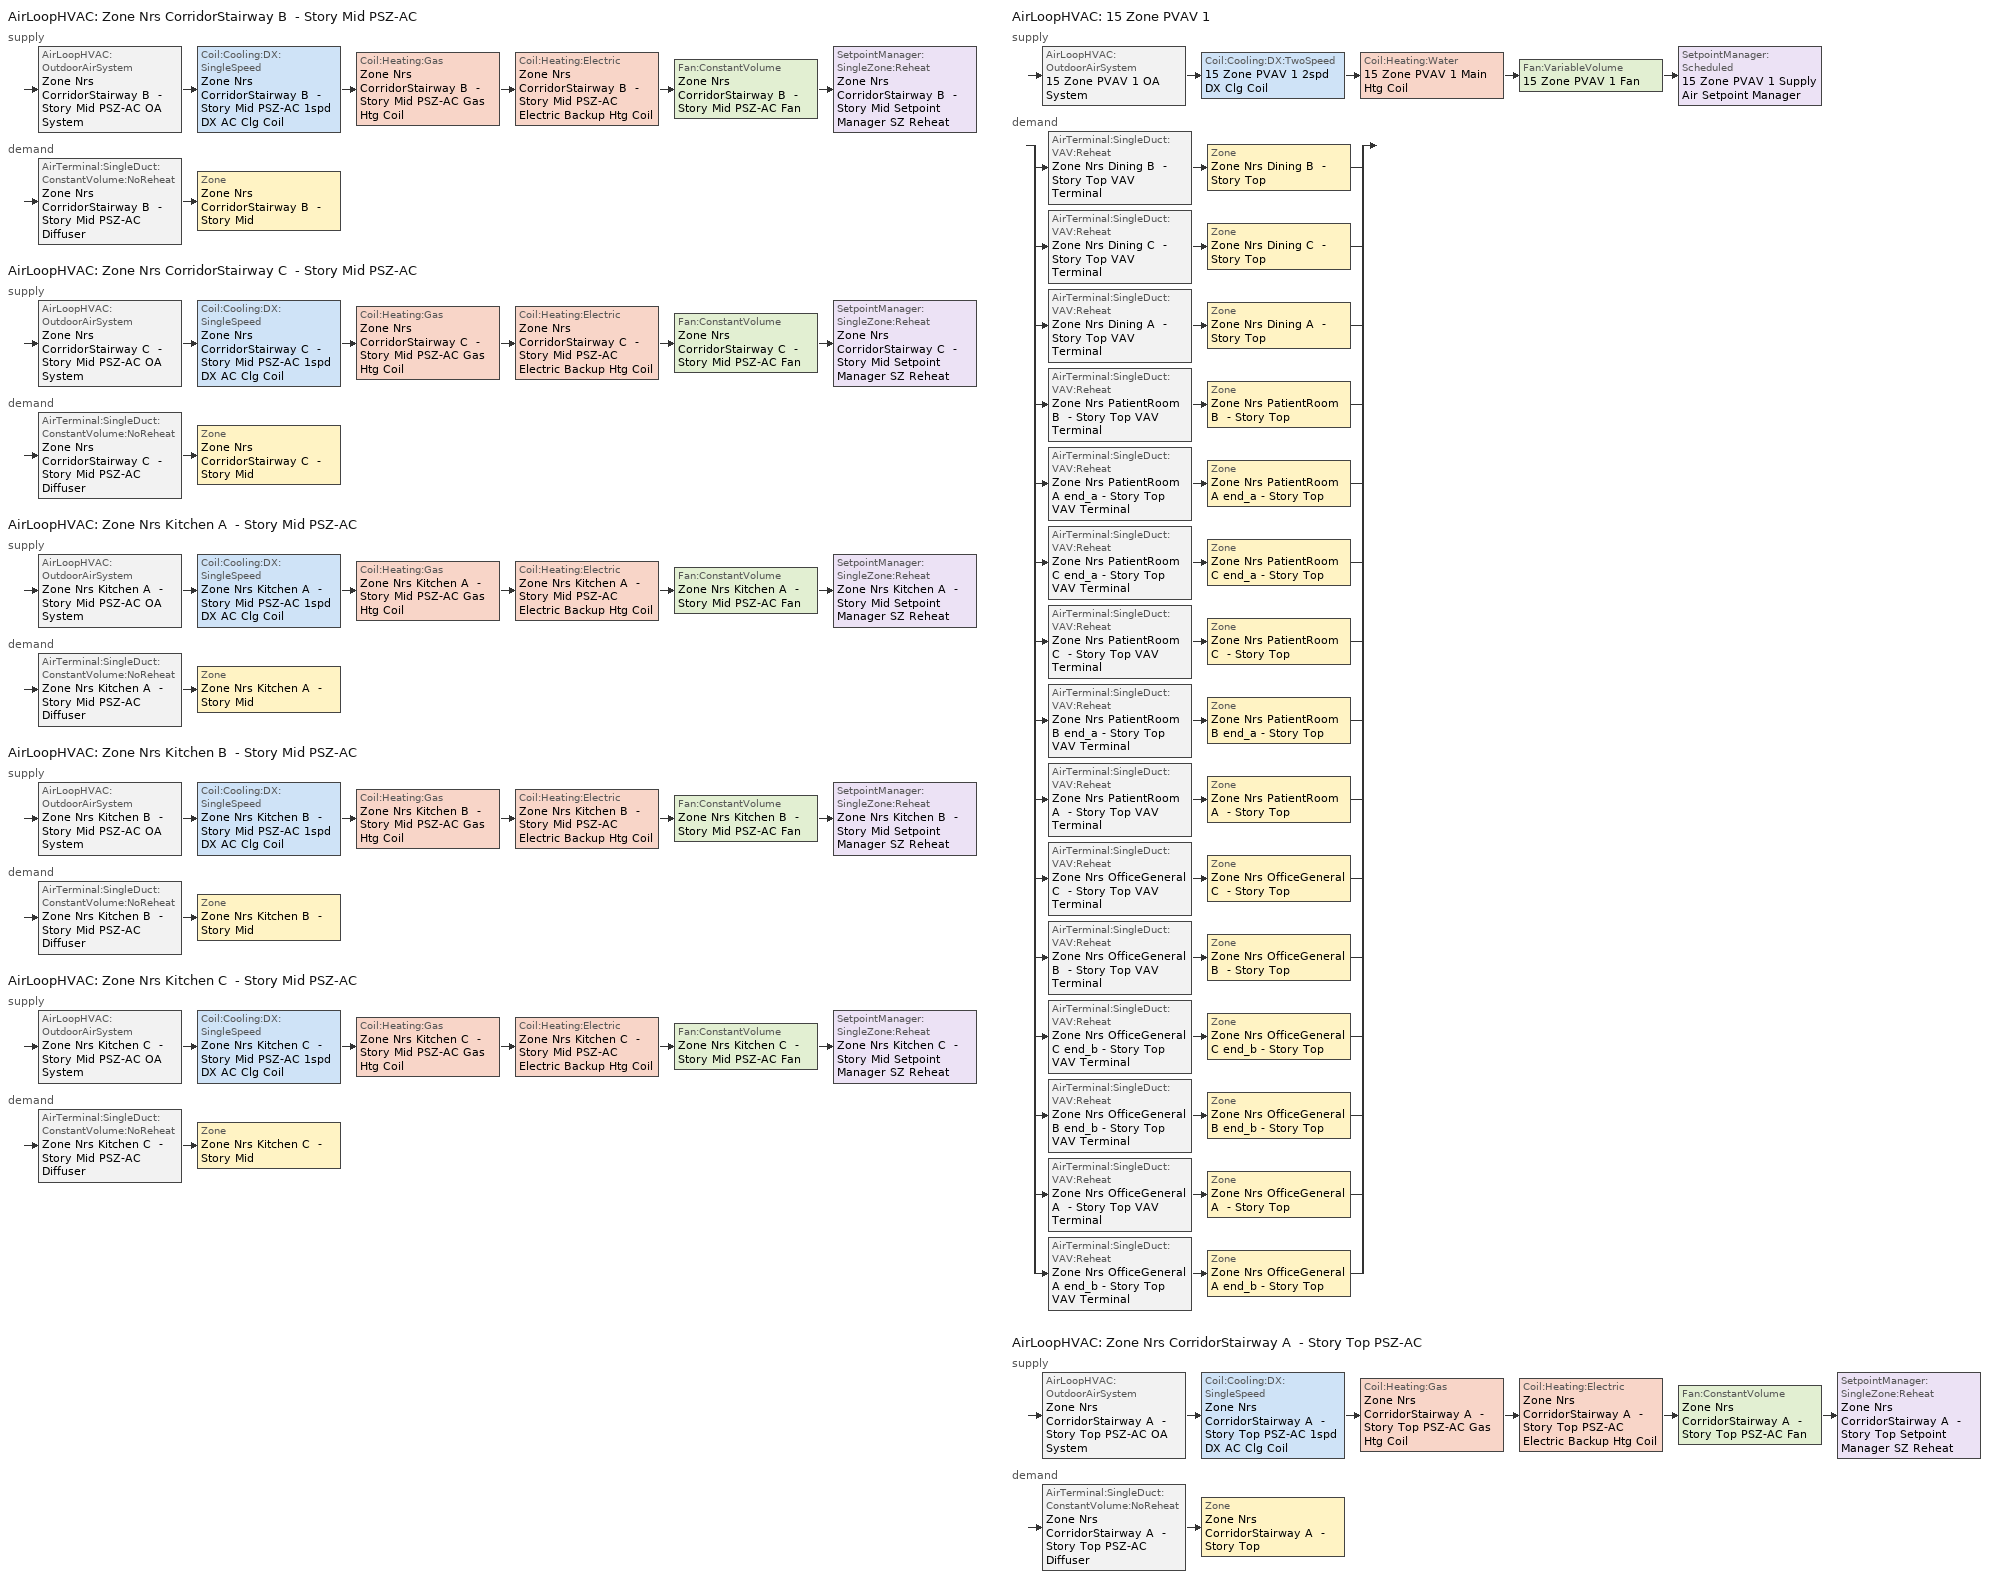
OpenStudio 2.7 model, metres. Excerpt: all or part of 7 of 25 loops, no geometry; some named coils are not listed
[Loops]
AirLoopHVAC 'Zone Nrs CorridorStairway B  - Story Mid PSZ-AC'
 supply: AirLoopHVAC:OutdoorAirSystem 'Zone Nrs CorridorStairway B  - Story Mid PSZ-AC OA System' > Coil:Cooling:DX:SingleSpeed 'Zone Nrs CorridorStairway B  - Story Mid PSZ-AC 1spd DX AC Clg Coil' > Coil:Heating:Gas 'Zone Nrs CorridorStairway B  - Story Mid PSZ-AC Gas Htg Coil' > Coil:Heating:Electric 'Zone Nrs CorridorStairway B  - Story Mid PSZ-AC Electric Backup Htg Coil' > Fan:ConstantVolume 'Zone Nrs CorridorStairway B  - Story Mid PSZ-AC Fan' > SetpointManager:SingleZone:Reheat 'Zone Nrs CorridorStairway B  - Story Mid Setpoint Manager SZ Reheat'
 demand: AirTerminal:SingleDuct:ConstantVolume:NoReheat 'Zone Nrs CorridorStairway B  - Story Mid PSZ-AC Diffuser' > Zone 'Zone Nrs CorridorStairway B  - Story Mid'
AirLoopHVAC 'Zone Nrs CorridorStairway C  - Story Mid PSZ-AC'
 supply: AirLoopHVAC:OutdoorAirSystem 'Zone Nrs CorridorStairway C  - Story Mid PSZ-AC OA System' > Coil:Cooling:DX:SingleSpeed 'Zone Nrs CorridorStairway C  - Story Mid PSZ-AC 1spd DX AC Clg Coil' > Coil:Heating:Gas 'Zone Nrs CorridorStairway C  - Story Mid PSZ-AC Gas Htg Coil' > Coil:Heating:Electric 'Zone Nrs CorridorStairway C  - Story Mid PSZ-AC Electric Backup Htg Coil' > Fan:ConstantVolume 'Zone Nrs CorridorStairway C  - Story Mid PSZ-AC Fan' > SetpointManager:SingleZone:Reheat 'Zone Nrs CorridorStairway C  - Story Mid Setpoint Manager SZ Reheat'
 demand: AirTerminal:SingleDuct:ConstantVolume:NoReheat 'Zone Nrs CorridorStairway C  - Story Mid PSZ-AC Diffuser' > Zone 'Zone Nrs CorridorStairway C  - Story Mid'
AirLoopHVAC 'Zone Nrs Kitchen A  - Story Mid PSZ-AC'
 supply: AirLoopHVAC:OutdoorAirSystem 'Zone Nrs Kitchen A  - Story Mid PSZ-AC OA System' > Coil:Cooling:DX:SingleSpeed 'Zone Nrs Kitchen A  - Story Mid PSZ-AC 1spd DX AC Clg Coil' > Coil:Heating:Gas 'Zone Nrs Kitchen A  - Story Mid PSZ-AC Gas Htg Coil' > Coil:Heating:Electric 'Zone Nrs Kitchen A  - Story Mid PSZ-AC Electric Backup Htg Coil' > Fan:ConstantVolume 'Zone Nrs Kitchen A  - Story Mid PSZ-AC Fan' > SetpointManager:SingleZone:Reheat 'Zone Nrs Kitchen A  - Story Mid Setpoint Manager SZ Reheat'
 demand: AirTerminal:SingleDuct:ConstantVolume:NoReheat 'Zone Nrs Kitchen A  - Story Mid PSZ-AC Diffuser' > Zone 'Zone Nrs Kitchen A  - Story Mid'
AirLoopHVAC 'Zone Nrs Kitchen B  - Story Mid PSZ-AC'
 supply: AirLoopHVAC:OutdoorAirSystem 'Zone Nrs Kitchen B  - Story Mid PSZ-AC OA System' > Coil:Cooling:DX:SingleSpeed 'Zone Nrs Kitchen B  - Story Mid PSZ-AC 1spd DX AC Clg Coil' > Coil:Heating:Gas 'Zone Nrs Kitchen B  - Story Mid PSZ-AC Gas Htg Coil' > Coil:Heating:Electric 'Zone Nrs Kitchen B  - Story Mid PSZ-AC Electric Backup Htg Coil' > Fan:ConstantVolume 'Zone Nrs Kitchen B  - Story Mid PSZ-AC Fan' > SetpointManager:SingleZone:Reheat 'Zone Nrs Kitchen B  - Story Mid Setpoint Manager SZ Reheat'
 demand: AirTerminal:SingleDuct:ConstantVolume:NoReheat 'Zone Nrs Kitchen B  - Story Mid PSZ-AC Diffuser' > Zone 'Zone Nrs Kitchen B  - Story Mid'
AirLoopHVAC 'Zone Nrs Kitchen C  - Story Mid PSZ-AC'
 supply: AirLoopHVAC:OutdoorAirSystem 'Zone Nrs Kitchen C  - Story Mid PSZ-AC OA System' > Coil:Cooling:DX:SingleSpeed 'Zone Nrs Kitchen C  - Story Mid PSZ-AC 1spd DX AC Clg Coil' > Coil:Heating:Gas 'Zone Nrs Kitchen C  - Story Mid PSZ-AC Gas Htg Coil' > Coil:Heating:Electric 'Zone Nrs Kitchen C  - Story Mid PSZ-AC Electric Backup Htg Coil' > Fan:ConstantVolume 'Zone Nrs Kitchen C  - Story Mid PSZ-AC Fan' > SetpointManager:SingleZone:Reheat 'Zone Nrs Kitchen C  - Story Mid Setpoint Manager SZ Reheat'
 demand: AirTerminal:SingleDuct:ConstantVolume:NoReheat 'Zone Nrs Kitchen C  - Story Mid PSZ-AC Diffuser' > Zone 'Zone Nrs Kitchen C  - Story Mid'
AirLoopHVAC '15 Zone PVAV 1'
 supply: AirLoopHVAC:OutdoorAirSystem '15 Zone PVAV 1 OA System' > Coil:Cooling:DX:TwoSpeed '15 Zone PVAV 1 2spd DX Clg Coil' > Coil:Heating:Water '15 Zone PVAV 1 Main Htg Coil' > Fan:VariableVolume '15 Zone PVAV 1 Fan' > SetpointManager:Scheduled '15 Zone PVAV 1 Supply Air Setpoint Manager'
 demand: split
  | AirTerminal:SingleDuct:VAV:Reheat 'Zone Nrs Dining B  - Story Top VAV Terminal' > Zone 'Zone Nrs Dining B  - Story Top'
  | AirTerminal:SingleDuct:VAV:Reheat 'Zone Nrs Dining C  - Story Top VAV Terminal' > Zone 'Zone Nrs Dining C  - Story Top'
  | AirTerminal:SingleDuct:VAV:Reheat 'Zone Nrs Dining A  - Story Top VAV Terminal' > Zone 'Zone Nrs Dining A  - Story Top'
  | AirTerminal:SingleDuct:VAV:Reheat 'Zone Nrs PatientRoom B  - Story Top VAV Terminal' > Zone 'Zone Nrs PatientRoom B  - Story Top'
  | AirTerminal:SingleDuct:VAV:Reheat 'Zone Nrs PatientRoom A end_a - Story Top VAV Terminal' > Zone 'Zone Nrs PatientRoom A end_a - Story Top'
  | AirTerminal:SingleDuct:VAV:Reheat 'Zone Nrs PatientRoom C end_a - Story Top VAV Terminal' > Zone 'Zone Nrs PatientRoom C end_a - Story Top'
  | AirTerminal:SingleDuct:VAV:Reheat 'Zone Nrs PatientRoom C  - Story Top VAV Terminal' > Zone 'Zone Nrs PatientRoom C  - Story Top'
  | AirTerminal:SingleDuct:VAV:Reheat 'Zone Nrs PatientRoom B end_a - Story Top VAV Terminal' > Zone 'Zone Nrs PatientRoom B end_a - Story Top'
  | AirTerminal:SingleDuct:VAV:Reheat 'Zone Nrs PatientRoom A  - Story Top VAV Terminal' > Zone 'Zone Nrs PatientRoom A  - Story Top'
  | AirTerminal:SingleDuct:VAV:Reheat 'Zone Nrs OfficeGeneral C  - Story Top VAV Terminal' > Zone 'Zone Nrs OfficeGeneral C  - Story Top'
  | AirTerminal:SingleDuct:VAV:Reheat 'Zone Nrs OfficeGeneral B  - Story Top VAV Terminal' > Zone 'Zone Nrs OfficeGeneral B  - Story Top'
  | AirTerminal:SingleDuct:VAV:Reheat 'Zone Nrs OfficeGeneral C end_b - Story Top VAV Terminal' > Zone 'Zone Nrs OfficeGeneral C end_b - Story Top'
  | AirTerminal:SingleDuct:VAV:Reheat 'Zone Nrs OfficeGeneral B end_b - Story Top VAV Terminal' > Zone 'Zone Nrs OfficeGeneral B end_b - Story Top'
  | AirTerminal:SingleDuct:VAV:Reheat 'Zone Nrs OfficeGeneral A  - Story Top VAV Terminal' > Zone 'Zone Nrs OfficeGeneral A  - Story Top'
  | AirTerminal:SingleDuct:VAV:Reheat 'Zone Nrs OfficeGeneral A end_b - Story Top VAV Terminal' > Zone 'Zone Nrs OfficeGeneral A end_b - Story Top'
AirLoopHVAC 'Zone Nrs CorridorStairway A  - Story Top PSZ-AC'
 supply: AirLoopHVAC:OutdoorAirSystem 'Zone Nrs CorridorStairway A  - Story Top PSZ-AC OA System' > Coil:Cooling:DX:SingleSpeed 'Zone Nrs CorridorStairway A  - Story Top PSZ-AC 1spd DX AC Clg Coil' > Coil:Heating:Gas 'Zone Nrs CorridorStairway A  - Story Top PSZ-AC Gas Htg Coil' > Coil:Heating:Electric 'Zone Nrs CorridorStairway A  - Story Top PSZ-AC Electric Backup Htg Coil' > Fan:ConstantVolume 'Zone Nrs CorridorStairway A  - Story Top PSZ-AC Fan' > SetpointManager:SingleZone:Reheat 'Zone Nrs CorridorStairway A  - Story Top Setpoint Manager SZ Reheat'
 demand: AirTerminal:SingleDuct:ConstantVolume:NoReheat 'Zone Nrs CorridorStairway A  - Story Top PSZ-AC Diffuser' > Zone 'Zone Nrs CorridorStairway A  - Story Top'
[Sizing:Zone] Zone Cooling Design Supply Air Temperature Input Method=SupplyAirTemperature; Zone Cooling Design Supply Air Temperature {C}=12.7778; Zone Cooling Design Supply Air Temperature Difference {deltaC}=11.11; Zone Heating Design Supply Air Temperature Input Method=SupplyAirTemperature; Zone Heating Design Supply Air Temperature {C}=50; Zone Heating Design Supply Air Temperature Difference {deltaC}=11.11; Zone Cooling Design Supply Air Humidity Ratio {kg-H2O/kg-air}=0.0085; Zone Heating Design Supply Air Humidity Ratio {kg-H2O/kg-air}=0.008; Cooling Design Air Flow Method=DesignDay; Heating Design Air Flow Method=DesignDay; Account for Dedicated Outdoor Air System=No; Dedicated Outdoor Air System Control Strategy=NeutralSupplyAir; Dedicated Outdoor Air Low Setpoint Temperature for Design {C}=autosize; Dedicated Outdoor Air High Setpoint Temperature for Design {C}=autosize
Zone Nrs Kitchen A  - Story Mid; Zone Nrs Kitchen B  - Story Mid; Zone Nrs Kitchen C  - Story Mid; Zone Nrs CorridorStairway B  - Story Mid; Zone Nrs CorridorStairway C  - Story Mid; Zone Nrs PatientRoom A end_a - Story Top; Zone Nrs PatientRoom B end_a - Story Top; Zone Nrs PatientRoom C end_a - Story Top; Zone Nrs PatientRoom A  - Story Top; Zone Nrs PatientRoom B  - Story Top; Zone Nrs PatientRoom C  - Story Top; Zone Nrs CorridorStairway A  - Story Top; Zone Nrs Dining A  - Story Top; Zone Nrs Dining B  - Story Top; Zone Nrs Dining C  - Story Top; Zone Nrs OfficeGeneral A  - Story Top; Zone Nrs OfficeGeneral B  - Story Top; Zone Nrs OfficeGeneral C  - Story Top; Zone Nrs OfficeGeneral A end_b - Story Top; Zone Nrs OfficeGeneral B end_b - Story Top; Zone Nrs OfficeGeneral C end_b - Story Top
[Zone equipment]
Zone Nrs Kitchen A  - Story Mid: Zone Nrs Kitchen A  - Story Mid Exhaust Fan, Zone Nrs Kitchen A  - Story Mid PSZ-AC Diffuser
Zone Nrs Kitchen B  - Story Mid: Zone Nrs Kitchen B  - Story Mid Exhaust Fan, Zone Nrs Kitchen B  - Story Mid PSZ-AC Diffuser
Zone Nrs Kitchen C  - Story Mid: Zone Nrs Kitchen C  - Story Mid Exhaust Fan, Zone Nrs Kitchen C  - Story Mid PSZ-AC Diffuser
Zone Nrs CorridorStairway B  - Story Mid: Zone Nrs CorridorStairway B  - Story Mid PSZ-AC Diffuser
Zone Nrs CorridorStairway C  - Story Mid: Zone Nrs CorridorStairway C  - Story Mid PSZ-AC Diffuser
Zone Nrs PatientRoom A end_a - Story Top: Zone Nrs PatientRoom A end_a - Story Top VAV Terminal
Zone Nrs PatientRoom B end_a - Story Top: Zone Nrs PatientRoom B end_a - Story Top VAV Terminal
Zone Nrs PatientRoom C end_a - Story Top: Zone Nrs PatientRoom C end_a - Story Top VAV Terminal
Zone Nrs PatientRoom A  - Story Top: Zone Nrs PatientRoom A  - Story Top VAV Terminal
Zone Nrs PatientRoom B  - Story Top: Zone Nrs PatientRoom B  - Story Top VAV Terminal
Zone Nrs PatientRoom C  - Story Top: Zone Nrs PatientRoom C  - Story Top VAV Terminal
Zone Nrs CorridorStairway A  - Story Top: Zone Nrs CorridorStairway A  - Story Top PSZ-AC Diffuser
Zone Nrs Dining A  - Story Top: Zone Nrs Dining A  - Story Top VAV Terminal
Zone Nrs Dining B  - Story Top: Zone Nrs Dining B  - Story Top VAV Terminal
Zone Nrs Dining C  - Story Top: Zone Nrs Dining C  - Story Top VAV Terminal
Zone Nrs OfficeGeneral A  - Story Top: Zone Nrs OfficeGeneral A  - Story Top VAV Terminal
Zone Nrs OfficeGeneral B  - Story Top: Zone Nrs OfficeGeneral B  - Story Top VAV Terminal
Zone Nrs OfficeGeneral C  - Story Top: Zone Nrs OfficeGeneral C  - Story Top VAV Terminal
Zone Nrs OfficeGeneral A end_b - Story Top: Zone Nrs OfficeGeneral A end_b - Story Top VAV Terminal
Zone Nrs OfficeGeneral B end_b - Story Top: Zone Nrs OfficeGeneral B end_b - Story Top VAV Terminal
Zone Nrs OfficeGeneral C end_b - Story Top: Zone Nrs OfficeGeneral C end_b - Story Top VAV Terminal
[Fan:ZoneExhaust] Availability Schedule=DEER Nursing Home Kitchen Exhaust Fan DCV Schedule; Fan Total Efficiency=0.429; Pressure Rise {Pa}=124.544; System Availability Manager Coupling Mode=Decoupled
Name | Maximum Flow Rate {m3/s}
Zone Nrs Kitchen A  - Story Mid Exhaust Fan; Zone Nrs Kitchen C  - Story Mid Exhaust Fan | 0.0625983
Zone Nrs Kitchen B  - Story Mid Exhaust Fan | 0.0340351
[SetpointManager:Scheduled]
15 Zone PVAV 1 Supply Air Setpoint Manager: Control Variable=Temperature; Schedule=Supply Air Temp - 55.0F 2; Setpoint Node or NodeList=15 Zone PVAV 1 Supply Outlet Node
[AirLoopHVAC] Availability Schedule=Always On Discrete; Design Supply Air Flow Rate {m3/s}=AutoSize
Zone Nrs CorridorStairway B  - Story Mid PSZ-AC; Zone Nrs CorridorStairway C  - Story Mid PSZ-AC; Zone Nrs Kitchen A  - Story Mid PSZ-AC; Zone Nrs Kitchen B  - Story Mid PSZ-AC; Zone Nrs Kitchen C  - Story Mid PSZ-AC; 15 Zone PVAV 1; Zone Nrs CorridorStairway A  - Story Top PSZ-AC
[Sizing:System] Type of Load to Size On=Sensible; Design Outdoor Air Flow Rate {m3/s}=Autosize; Preheat Design Temperature {C}=7.22222; Preheat Design Humidity Ratio {kg-H2O/kg-Air}=0.008; Precool Design Temperature {C}=12.7778; Precool Design Humidity Ratio {kg-H2O/kg-Air}=0.008; Central Cooling Design Supply Air Temperature {C}=12.7778; Sizing Option=Coincident; 100% Outdoor Air in Cooling=No; 100% Outdoor Air in Heating=No; Central Cooling Design Supply Air Humidity Ratio {kg-H2O/kg-Air}=0.0085; Central Heating Design Supply Air Humidity Ratio {kg-H2O/kg-Air}=0.008; Cooling Design Air Flow Method=DesignDay; Cooling Design Air Flow Rate {m3/s}=0; Heating Design Air Flow Method=DesignDay; Heating Design Air Flow Rate {m3/s}=0; System Outdoor Air Method=ZoneSum; Zone Maximum Outdoor Air Fraction=1; Cooling Supply Air Flow Rate Per Floor Area {m3/s-m2}=0.00996765; Cooling Fraction of Autosized Cooling Supply Air Flow Rate=1; Cooling Supply Air Flow Rate Per Unit Cooling Capacity {m3/s-W}=3.94755e-05; Heating Supply Air Flow Rate Per Floor Area {m3/s-m2}=0.00996765; Heating Fraction of Autosized Heating Supply Air Flow Rate=1; Heating Fraction of Autosized Cooling Supply Air Flow Rate=1; Heating Supply Air Flow Rate Per Unit Heating Capacity {m3/s-W}=3.15882e-05; Cooling Design Capacity Method=CoolingDesignCapacity; Cooling Design Capacity {W}=autosize; Cooling Design Capacity Per Floor Area {W/m2}=234.7; Fraction of Autosized Cooling Design Capacity=1; Heating Design Capacity Method=HeatingDesignCapacity; Heating Design Capacity {W}=autosize; Heating Design Capacity Per Floor Area {W/m2}=157; Fraction of Autosized Heating Design Capacity=1; Central Cooling Capacity Control Method=OnOff
Name | Central Heating Maximum System Air Flow Ratio | Central Heating Design Supply Air Temperature {C}
Zone Nrs CorridorStairway B  - Story Mid PSZ-AC; Zone Nrs CorridorStairway C  - Story Mid PSZ-AC; Zone Nrs Kitchen A  - Story Mid PSZ-AC; Zone Nrs Kitchen B  - Story Mid PSZ-AC; Zone Nrs Kitchen C  - Story Mid PSZ-AC; Zone Nrs CorridorStairway A  - Story Top PSZ-AC | 1 | 50
15 Zone PVAV 1 | 0.3 | 12.7778
[Fan:VariableVolume]
15 Zone PVAV 1 Fan: Availability Schedule=Always On Discrete; Fan Total Efficiency=0.6045; Pressure Rise {Pa}=1017.592; Maximum Flow Rate {m3/s}=Autosize; Fan Power Minimum Flow Rate Input Method=FixedFlowRate; Fan Power Minimum Flow Fraction=0; Fan Power Minimum Air Flow Rate {m3/s}=0; Motor Efficiency=0.93; Motor In Airstream Fraction=1; Fan Power Coefficient 1=0.0407599; Fan Power Coefficient 2=0.088045; Fan Power Coefficient 3=-0.0729261; Fan Power Coefficient 4=0.94374; Fan Power Coefficient 5=0
[Coil:Cooling:DX:TwoSpeed]
15 Zone PVAV 1 2spd DX Clg Coil: Availability Schedule=Always On Discrete; Rated High Speed Total Cooling Capacity {W}=Autosize; Rated High Speed Sensible Heat Ratio=Autosize; Rated High Speed COP {W/W}=3; Rated High Speed Air Flow Rate {m3/s}=Autosize; Total Cooling Capacity Function of Temperature Curve=Curve Biquadratic 61; Total Cooling Capacity Function of Flow Fraction Curve=Curve Quadratic 85; Energy Input Ratio Function of Temperature Curve=Curve Biquadratic 62; Energy Input Ratio Function of Flow Fraction Curve=Curve Quadratic 86; Part Load Fraction Correlation Curve=Curve Quadratic 87; Rated Low Speed Total Cooling Capacity {W}=Autosize; Rated Low Speed Sensible Heat Ratio=0.69; Rated Low Speed COP {W/W}=3; Low Speed Total Cooling Capacity Function of Temperature Curve=Curve Biquadratic 63; Low Speed Energy Input Ratio Function of Temperature Curve=Curve Biquadratic 64; Condenser Type=AirCooled; High Speed Evaporative Condenser Effectiveness=0; High Speed Evaporative Condenser Air Flow Rate {m3/s}=Autosize; High Speed Evaporative Condenser Pump Rated Power Consumption {W}=Autosize; Low Speed Evaporative Condenser Effectiveness=0; Low Speed Evaporative Condenser Air Flow Rate {m3/s}=Autosize; Low Speed Evaporative Condenser Pump Rated Power Consumption {W}=Autosize; Basin Heater Capacity {W/K}=10; Basin Heater Setpoint Temperature {C}=2
[Controller:OutdoorAir] Maximum Outdoor Air Flow Rate {m3/s}=Autosize; Economizer Control Type=NoEconomizer; Economizer Control Action Type=ModulateFlow; Economizer Maximum Limit Dry-Bulb Temperature {C}=28; Economizer Maximum Limit Enthalpy {J/kg}=64000; Lockout Type=NoLockout; Minimum Limit Type=FixedMinimum; Minimum Outdoor Air Schedule=Always On Discrete; High Humidity Control=No; Heat Recovery Bypass Control Type=BypassWhenWithinEconomizerLimits
Name | Minimum Outdoor Air Flow Rate {m3/s} | Controller Mechanical Ventilation
Zone Nrs CorridorStairway B  - Story Mid PSZ-AC OA System Controller | 0 | Controller Mechanical Ventilation 9
Zone Nrs CorridorStairway C  - Story Mid PSZ-AC OA System Controller | 0 | Controller Mechanical Ventilation 10
Zone Nrs Kitchen A  - Story Mid PSZ-AC OA System Controller | 0 | Controller Mechanical Ventilation 11
Zone Nrs Kitchen B  - Story Mid PSZ-AC OA System Controller | 0 | Controller Mechanical Ventilation 12
Zone Nrs Kitchen C  - Story Mid PSZ-AC OA System Controller | 0 | Controller Mechanical Ventilation 13
Controller Outdoor Air 3 | autosize | 15 Zone PVAV 1 Ventilation Controller
Zone Nrs CorridorStairway A  - Story Top PSZ-AC OA System Controller | 0 | Controller Mechanical Ventilation 14
[Controller:MechanicalVentilation] Availability Schedule=Always On Discrete; System Outdoor Air Method=ZoneSum
Controller Mechanical Ventilation 9; Controller Mechanical Ventilation 10; Controller Mechanical Ventilation 11; Controller Mechanical Ventilation 12; Controller Mechanical Ventilation 13; 15 Zone PVAV 1 Ventilation Controller; Controller Mechanical Ventilation 14
[AirLoopHVAC:OutdoorAirSystem]
Name | Controller
Zone Nrs CorridorStairway B  - Story Mid PSZ-AC OA System | Zone Nrs CorridorStairway B  - Story Mid PSZ-AC OA System Controller
Zone Nrs CorridorStairway C  - Story Mid PSZ-AC OA System | Zone Nrs CorridorStairway C  - Story Mid PSZ-AC OA System Controller
Zone Nrs Kitchen A  - Story Mid PSZ-AC OA System | Zone Nrs Kitchen A  - Story Mid PSZ-AC OA System Controller
Zone Nrs Kitchen B  - Story Mid PSZ-AC OA System | Zone Nrs Kitchen B  - Story Mid PSZ-AC OA System Controller
Zone Nrs Kitchen C  - Story Mid PSZ-AC OA System | Zone Nrs Kitchen C  - Story Mid PSZ-AC OA System Controller
15 Zone PVAV 1 OA System | Controller Outdoor Air 3
Zone Nrs CorridorStairway A  - Story Top PSZ-AC OA System | Zone Nrs CorridorStairway A  - Story Top PSZ-AC OA System Controller
[AirTerminal:SingleDuct:VAV:Reheat] Availability Schedule=Always On Discrete; Maximum Air Flow Rate {m3/s}=AutoSize; Zone Minimum Air Flow Input Method=Constant; Fixed Minimum Air Flow Rate {m3/s}=0; Maximum Hot Water or Steam Flow Rate {m3/s}=AutoSize; Minimum Hot Water or Steam Flow Rate {m3/s}=0; Convergence Tolerance=0.001; Damper Heating Action=ReverseWithLimits; Maximum Flow per Zone Floor Area During Reheat {m3/s-m2}=AutoSize; Maximum Flow Fraction During Reheat=AutoSize; Maximum Reheat Air Temperature {C}=50; Control For Outdoor Air=No
Name | Constant Minimum Air Flow Fraction | Reheat Coil
Zone Nrs Dining B  - Story Top VAV Terminal | 0.7 | Zone Nrs Dining B  - Story Top Reheat Coil
Zone Nrs Dining C  - Story Top VAV Terminal | 0.7 | Zone Nrs Dining C  - Story Top Reheat Coil
Zone Nrs Dining A  - Story Top VAV Terminal | 0.7 | Zone Nrs Dining A  - Story Top Reheat Coil
Zone Nrs PatientRoom B  - Story Top VAV Terminal | 0.3 | Zone Nrs PatientRoom B  - Story Top Reheat Coil
Zone Nrs PatientRoom A end_a - Story Top VAV Terminal | 0.3 | Zone Nrs PatientRoom A end_a - Story Top Reheat Coil
Zone Nrs PatientRoom C end_a - Story Top VAV Terminal | 0.3 | Zone Nrs PatientRoom C end_a - Story Top Reheat Coil
Zone Nrs PatientRoom C  - Story Top VAV Terminal | 0.3 | Zone Nrs PatientRoom C  - Story Top Reheat Coil
Zone Nrs PatientRoom B end_a - Story Top VAV Terminal | 0.3 | Zone Nrs PatientRoom B end_a - Story Top Reheat Coil
Zone Nrs PatientRoom A  - Story Top VAV Terminal | 0.3 | Zone Nrs PatientRoom A  - Story Top Reheat Coil
Zone Nrs OfficeGeneral C  - Story Top VAV Terminal | 0.3 | Zone Nrs OfficeGeneral C  - Story Top Reheat Coil
Zone Nrs OfficeGeneral B  - Story Top VAV Terminal | 0.3 | Zone Nrs OfficeGeneral B  - Story Top Reheat Coil
Zone Nrs OfficeGeneral C end_b - Story Top VAV Terminal | 0.3 | Zone Nrs OfficeGeneral C end_b - Story Top Reheat Coil
Zone Nrs OfficeGeneral B end_b - Story Top VAV Terminal | 0.3 | Zone Nrs OfficeGeneral B end_b - Story Top Reheat Coil
Zone Nrs OfficeGeneral A  - Story Top VAV Terminal | 0.3 | Zone Nrs OfficeGeneral A  - Story Top Reheat Coil
Zone Nrs OfficeGeneral A end_b - Story Top VAV Terminal | 0.3 | Zone Nrs OfficeGeneral A end_b - Story Top Reheat Coil
[SetpointManager:SingleZone:Reheat] Minimum Supply Air Temperature {C}=12.7778; Maximum Supply Air Temperature {C}=50
Name | Control Zone | Setpoint Node or NodeList
Zone Nrs CorridorStairway B  - Story Mid Setpoint Manager SZ Reheat | Zone Nrs CorridorStairway B  - Story Mid | Zone Nrs CorridorStairway B  - Story Mid PSZ-AC Supply Outlet Node
Zone Nrs CorridorStairway C  - Story Mid Setpoint Manager SZ Reheat | Zone Nrs CorridorStairway C  - Story Mid | Zone Nrs CorridorStairway C  - Story Mid PSZ-AC Supply Outlet Node
Zone Nrs Kitchen A  - Story Mid Setpoint Manager SZ Reheat | Zone Nrs Kitchen A  - Story Mid | Zone Nrs Kitchen A  - Story Mid PSZ-AC Supply Outlet Node
Zone Nrs Kitchen B  - Story Mid Setpoint Manager SZ Reheat | Zone Nrs Kitchen B  - Story Mid | Zone Nrs Kitchen B  - Story Mid PSZ-AC Supply Outlet Node
Zone Nrs Kitchen C  - Story Mid Setpoint Manager SZ Reheat | Zone Nrs Kitchen C  - Story Mid | Zone Nrs Kitchen C  - Story Mid PSZ-AC Supply Outlet Node
Zone Nrs CorridorStairway A  - Story Top Setpoint Manager SZ Reheat | Zone Nrs CorridorStairway A  - Story Top | Zone Nrs CorridorStairway A  - Story Top PSZ-AC Supply Outlet Node
[Fan:ConstantVolume] Availability Schedule=Always On Discrete; Fan Total Efficiency=0.54; Pressure Rise {Pa}=622.722; Maximum Flow Rate {m3/s}=AutoSize; Motor Efficiency=0.9; Motor In Airstream Fraction=1
Zone Nrs CorridorStairway B  - Story Mid PSZ-AC Fan; Zone Nrs CorridorStairway C  - Story Mid PSZ-AC Fan; Zone Nrs Kitchen A  - Story Mid PSZ-AC Fan; Zone Nrs Kitchen B  - Story Mid PSZ-AC Fan; Zone Nrs Kitchen C  - Story Mid PSZ-AC Fan; Zone Nrs CorridorStairway A  - Story Top PSZ-AC Fan
[Coil:Heating:Gas] Availability Schedule=Always On Discrete; Gas Burner Efficiency=0.8; Nominal Capacity {W}=AutoSize; Parasitic Electric Load {W}=0; Parasitic Gas Load {W}=0
Zone Nrs CorridorStairway B  - Story Mid PSZ-AC Gas Htg Coil; Zone Nrs CorridorStairway C  - Story Mid PSZ-AC Gas Htg Coil; Zone Nrs Kitchen A  - Story Mid PSZ-AC Gas Htg Coil; Zone Nrs Kitchen B  - Story Mid PSZ-AC Gas Htg Coil; Zone Nrs Kitchen C  - Story Mid PSZ-AC Gas Htg Coil; Zone Nrs CorridorStairway A  - Story Top PSZ-AC Gas Htg Coil
[Coil:Heating:Electric] Availability Schedule=Always On Discrete; Efficiency=1
Zone Nrs CorridorStairway B  - Story Mid PSZ-AC Electric Backup Htg Coil; Zone Nrs CorridorStairway C  - Story Mid PSZ-AC Electric Backup Htg Coil; Zone Nrs Kitchen A  - Story Mid PSZ-AC Electric Backup Htg Coil; Zone Nrs Kitchen B  - Story Mid PSZ-AC Electric Backup Htg Coil; Zone Nrs Kitchen C  - Story Mid PSZ-AC Electric Backup Htg Coil; Zone Nrs CorridorStairway A  - Story Top PSZ-AC Electric Backup Htg Coil
[Coil:Cooling:DX:SingleSpeed] Availability Schedule=Always On Discrete; Rated Total Cooling Capacity {W}=autosize; Rated Sensible Heat Ratio=autosize; Rated COP {W/W}=3; Rated Air Flow Rate {m3/s}=autosize; Rated Evaporator Fan Power Per Volume Flow Rate {W/(m3/s)}=773.3; Condenser Type=AirCooled; Evaporative Condenser Effectiveness=0; Evaporative Condenser Air Flow Rate {m3/s}=Autosize; Evaporative Condenser Pump Rated Power Consumption {W}=Autosize; Crankcase Heater Capacity {W}=0; Maximum Outdoor Dry-Bulb Temperature for Crankcase Heater Operation {C}=0; Basin Heater Capacity {W/K}=0; Basin Heater Setpoint Temperature {C}=10
Name | Total Cooling Capacity Function of Temperature Curve | Total Cooling Capacity Function of Flow Fraction Curve | Energy Input Ratio Function of Temperature Curve | Energy Input Ratio Function of Flow Fraction Curve | Part Load Fraction Correlation Curve
Zone Nrs CorridorStairway B  - Story Mid PSZ-AC 1spd DX AC Clg Coil | Curve Biquadratic 43 | Curve Quadratic 58 | Curve Biquadratic 44 | Curve Quadratic 59 | Curve Quadratic 60
Zone Nrs CorridorStairway C  - Story Mid PSZ-AC 1spd DX AC Clg Coil | Curve Biquadratic 47 | Curve Quadratic 64 | Curve Biquadratic 48 | Curve Quadratic 65 | Curve Quadratic 66
Zone Nrs Kitchen A  - Story Mid PSZ-AC 1spd DX AC Clg Coil | Curve Biquadratic 51 | Curve Quadratic 70 | Curve Biquadratic 52 | Curve Quadratic 71 | Curve Quadratic 72
Zone Nrs Kitchen B  - Story Mid PSZ-AC 1spd DX AC Clg Coil | Curve Biquadratic 55 | Curve Quadratic 76 | Curve Biquadratic 56 | Curve Quadratic 77 | Curve Quadratic 78
Zone Nrs Kitchen C  - Story Mid PSZ-AC 1spd DX AC Clg Coil | Curve Biquadratic 59 | Curve Quadratic 82 | Curve Biquadratic 60 | Curve Quadratic 83 | Curve Quadratic 84
Zone Nrs CorridorStairway A  - Story Top PSZ-AC 1spd DX AC Clg Coil | Curve Biquadratic 67 | Curve Quadratic 91 | Curve Biquadratic 68 | Curve Quadratic 92 | Curve Quadratic 93
[AirTerminal:SingleDuct:ConstantVolume:NoReheat] Availability Schedule=Always On Discrete; Maximum Air Flow Rate {m3/s}=AutoSize
Zone Nrs CorridorStairway B  - Story Mid PSZ-AC Diffuser; Zone Nrs CorridorStairway C  - Story Mid PSZ-AC Diffuser; Zone Nrs Kitchen A  - Story Mid PSZ-AC Diffuser; Zone Nrs Kitchen B  - Story Mid PSZ-AC Diffuser; Zone Nrs Kitchen C  - Story Mid PSZ-AC Diffuser; Zone Nrs CorridorStairway A  - Story Top PSZ-AC Diffuser
[Schedule:Ruleset]
Name | Default Day Schedule | Summer Design Day Schedule | Winter Design Day Schedule
DEER Nursing Home Kitchen Exhaust Fan DCV Schedule | DEER Nursing Home Kitchen Exhaust Fan DCV Schedule Default | DEER Nursing Home Kitchen Exhaust Fan DCV Schedule Summer Design Day | DEER Nursing Home Kitchen Exhaust Fan DCV Schedule Winter Design Day
Supply Air Temp - 55.0F 2 | Supply Air Temp - 55.0F Default 2
[Schedule:Day]
DEER Nursing Home Kitchen Exhaust Fan DCV Schedule Default; DEER Nursing Home Kitchen Exhaust Fan DCV Schedule Winter Design Day; DEER Nursing Home Kitchen Exhaust Fan DCV Schedule Summer Design Day: 8, 0, 0.5, 20, 0, 1, 24, 0, 0.5
Supply Air Temp - 55.0F Default 2: 24, 0, 12.7778
[Schedule:Constant]
Always On Discrete: Value=1
[Curve:Biquadratic]
Name | Coefficient1 Constant | Coefficient2 x | Coefficient3 x**2 | Coefficient4 y | Coefficient5 y**2 | Coefficient6 x*y | Minimum Value of x | Maximum Value of x | Minimum Value of y | Maximum Value of y
Curve Biquadratic 43; Curve Biquadratic 47; Curve Biquadratic 51; Curve Biquadratic 55; Curve Biquadratic 59; Curve Biquadratic 67 | 0.971212 | -0.0152755 | 0.00144345 | -0.00039321 | -6.8364e-06 | -0.000290596 | -100 | 100 | -100 | 100
Curve Biquadratic 44; Curve Biquadratic 48; Curve Biquadratic 52; Curve Biquadratic 56; Curve Biquadratic 60; Curve Biquadratic 68 | 0.286871 | 0.0239022 | -0.000810648 | 0.0134585 | 0.000338936 | -0.000487004 | -100 | 100 | -100 | 100
Curve Biquadratic 61; Curve Biquadratic 63 | 0.42415 | 0.04426 | -0.00042 | 0.00333 | -8e-005 | -0.00021 | 17 | 22 | 13 | 46
Curve Biquadratic 62; Curve Biquadratic 64 | 1.23649 | -0.02431 | 0.00057 | -0.01434 | 0.00063 | -0.00038 | 17 | 22 | 13 | 46
[Curve:Quadratic]
Name | Coefficient1 Constant | Coefficient2 x | Coefficient3 x**2 | Minimum Value of x | Maximum Value of x | Minimum Curve Output | Maximum Curve Output
Curve Quadratic 58; Curve Quadratic 59; Curve Quadratic 64; Curve Quadratic 65; Curve Quadratic 70; Curve Quadratic 71; Curve Quadratic 76; Curve Quadratic 77; Curve Quadratic 82; Curve Quadratic 83; Curve Quadratic 91; Curve Quadratic 92 | 1 | 0 | 0 | -100 | 100
Curve Quadratic 60; Curve Quadratic 66; Curve Quadratic 72; Curve Quadratic 78; Curve Quadratic 84; Curve Quadratic 93 | 0.909496 | 0.0986477 | -0.00819488 | 0 | 1 | 0.7 | 1
Curve Quadratic 85 | 0.77136 | 0.34053 | -0.11088 | 0.75918 | 1.13877
Curve Quadratic 86 | 1.2055 | -0.32953 | 0.12308 | 0.75918 | 1.13877
Curve Quadratic 87 | 0.771 | 0.229 | 0 | 0 | 1
